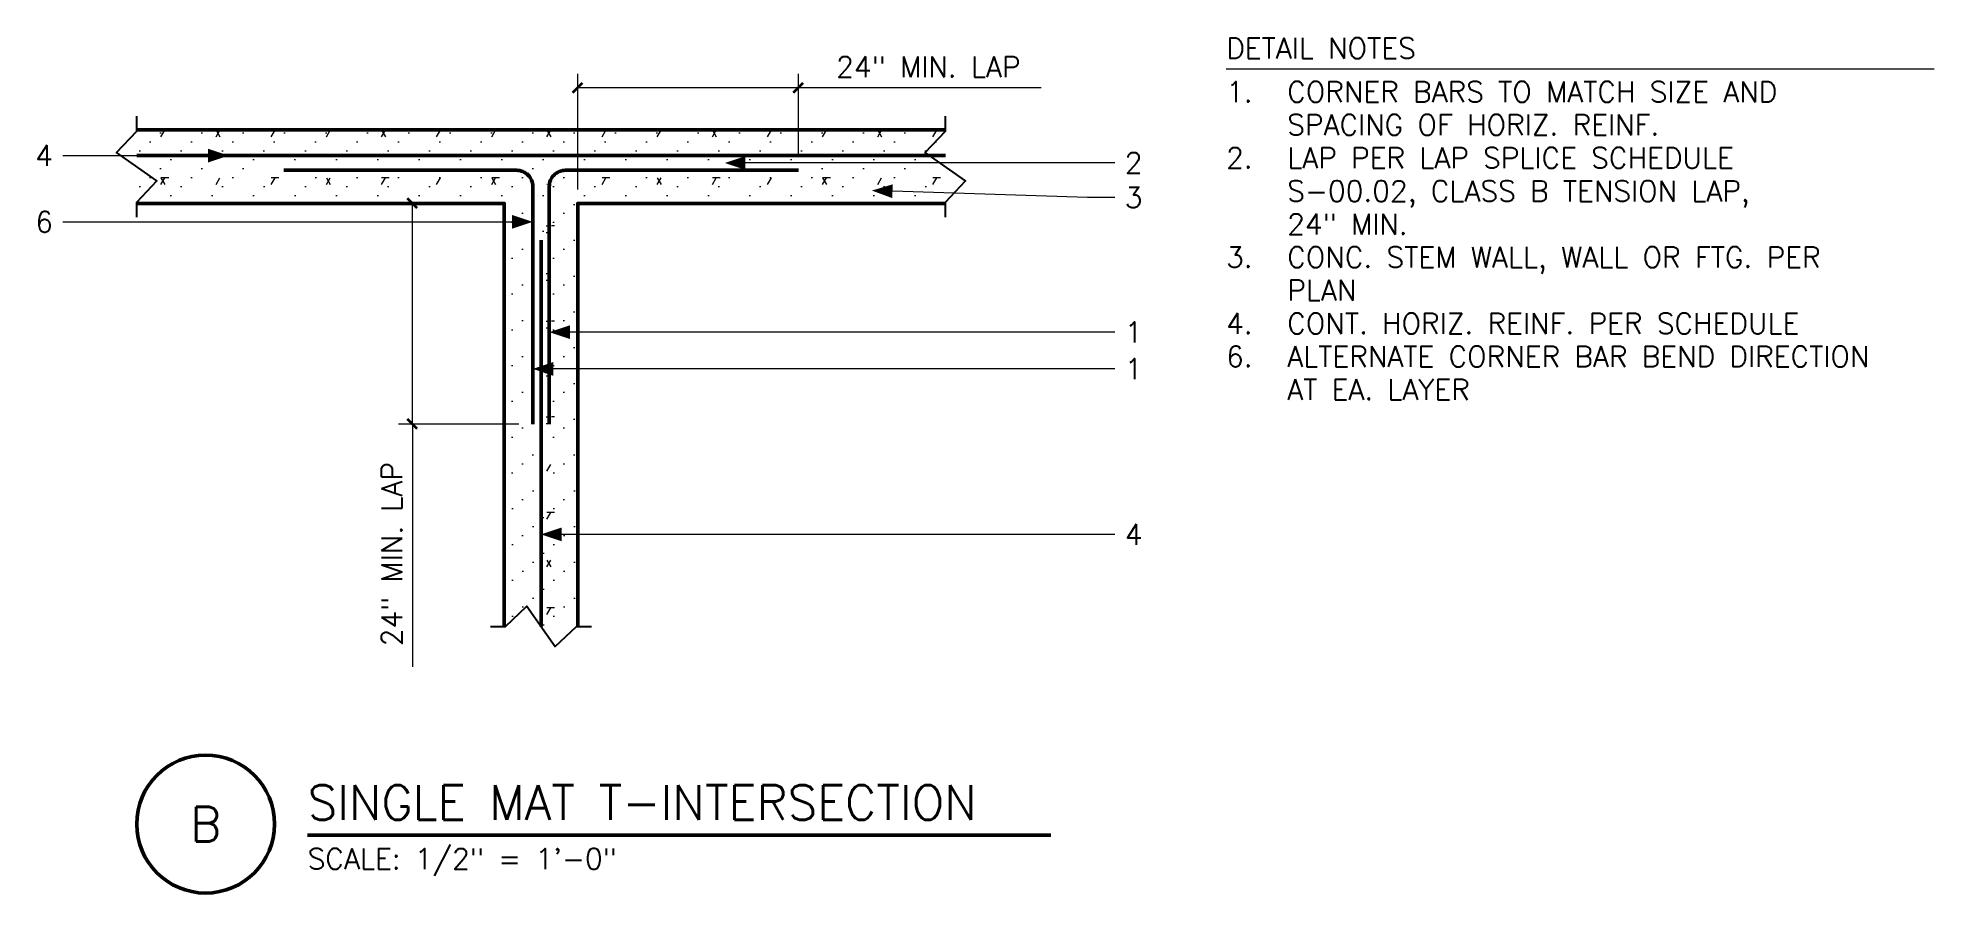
# Model space of a CAD drawing. Header units: inches. Extents: x 145 to 352, y -35 to 58.
import ezdxf
from ezdxf.enums import TextEntityAlignment as Align

# ---------------------------------------------------------------- set-up
doc = ezdxf.new("R2010")
doc.units = ezdxf.units.IN
doc.header["$MEASUREMENT"] = 0
for name, color, linetype, lineweight in [('S-ANNO-DIMS', 7, 'CONTINUOUS', 13), ('S-ANNO-NOTE', 7, 'CONTINUOUS', 18), ('S-ANNO-TTLB', 7, 'CONTINUOUS', 50), ('S-DETL-BRKL', 7, 'CONTINUOUS', 25), ('S-DETL-CUT', 7, 'CONTINUOUS', 50), ('S-DETL-PATT', 7, 'CONTINUOUS', 9), ('S-DETL-REBR', 7, 'CONTINUOUS', 50)]:
    doc.layers.add(name, color=color, linetype=linetype, lineweight=lineweight)
doc.styles.add('KERF', font='romans.shx')
pattern_1 = [(0, (0, 0), (2.2488, 1.9464), [0, -4.5]), (0, (1.128, 0.96), (2.2488, 1.9464), [0, -4.5]), (60, (2.64, 0.48), (6, 5.196), [0.84, -11.16]), (180, (3.48, 1.2), (6, 5.196), [0.84, -11.16]), (300, (2.64, 1.2), (6, 5.196), [0.84, -11.16])]

msp = doc.modelspace()

# ---------------------------------------------------------------- hatches: boundary and pattern name
at = {"layer": 'S-ANNO-NOTE', "lineweight": 50}
for points in [[(166, 45.2), (163.75, 45.95), (163.75, 44.45)], [(220, 44.4), (222.25, 43.65), (222.25, 45.15)], [(236, 41.4), (238.224876, 40.578461), (238.272824, 42.077694)], [(199.1, 38), (196.85, 38.75), (196.85, 37.25)], [(200.9, 26), (203.15, 25.25), (203.15, 26.75)], [(199.1, 22), (201.35, 21.25), (201.35, 22.75)], [(200, 4), (202.25, 3.25), (202.25, 4.75)]]:
    msp.add_hatch(color=256, dxfattribs=at).paths.add_polyline_path(points)
at = {"layer": 'S-DETL-PATT', "lineweight": 9}
h = msp.add_hatch(dxfattribs=at)
h.set_pattern_fill('KERF-CONC', color=256, style=0)
h.set_pattern_definition(pattern_1)
h.paths.add_polyline_path([(244, 45.45), (244, 48), (156, 48), (156, 45.45)])
h = msp.add_hatch(dxfattribs=at)
h.set_pattern_fill('KERF-CONC', color=256, style=0)
h.set_pattern_definition(pattern_1)
h.paths.add_polyline_path([(204, -6), (204, 40), (244, 40), (244, 44.95), (156, 44.95), (156, 40), (196, 40), (196, -6), (199.75, -6), (199.75, 36), (200.25, 36), (200.25, -6)])
h.paths.add_polyline_path([(197.35, 43.35), (172, 43.35), (172, 43.85), (197.35, 43.85), (197.611052, 43.83289), (197.867638, 43.781852), (198.115367, 43.697759), (198.35, 43.582051), (198.567523, 43.436707), (198.764214, 43.264214), (198.936707, 43.067523), (199.082051, 42.85), (199.197759, 42.615367), (199.281852, 42.367638), (199.33289, 42.111052), (199.35, 41.85), (199.35, 16), (198.85, 16), (198.85, 41.85), (198.831533, 42.084652), (198.776585, 42.313525), (198.68651, 42.530986), (198.563525, 42.731678), (198.41066, 42.91066), (198.231678, 43.063525), (198.030986, 43.18651), (197.813525, 43.276585), (197.584652, 43.331533)], flags=0)
h.paths.add_polyline_path([(202.65, 43.85), (228, 43.85), (228, 43.35), (202.65, 43.35), (202.415348, 43.331533), (202.186475, 43.276585), (201.969014, 43.18651), (201.768322, 43.063525), (201.58934, 42.91066), (201.436475, 42.731678), (201.31349, 42.530986), (201.223415, 42.313525), (201.168467, 42.084652), (201.15, 41.85), (201.15, 16), (200.65, 16), (200.65, 41.85), (200.66711, 42.111052), (200.718148, 42.367638), (200.802241, 42.615367), (200.917949, 42.85), (201.063293, 43.067523), (201.235786, 43.264214), (201.432477, 43.436707), (201.65, 43.582051), (201.884633, 43.697759), (202.132362, 43.781852), (202.388948, 43.83289)], flags=0)

# ---------------------------------------------------------------- linework, layer by layer
at = {"layer": 'S-ANNO-DIMS', "lineweight": 13}
for points in [[(204, 41.5), (204, 54.1)], [(228, 45.1), (228, 54.1)], [(204, 52.6), (228, 52.6)], [(228, 52.6), (254.410714, 52.6)], [(194.5, 40), (184.5, 40)], [(186, 16), (186, 40)], [(197.6, 16), (184.5, 16)], [(186, 16), (186, -10.410714)]]:
    msp.add_lwpolyline(points, dxfattribs=at)
at = {"layer": 'S-ANNO-NOTE', "lineweight": 18}
for points in [[(274.553571, 54.625), (351.589286, 54.625)], [(147.96, 45.2), (150.96, 45.2), (163.75, 45.2)], [(262.450714, 44.4), (259.450714, 44.4), (222.25, 44.4)], [(262.450714, 40.65), (259.450714, 40.65), (238.24885, 41.328077)], [(147.96, 38), (150.96, 38), (196.85, 38)], [(262.450714, 26), (259.450714, 26), (203.15, 26)], [(262.450714, 22), (259.450714, 22), (201.35, 22)], [(262.450714, 4), (259.450714, 4), (202.25, 4)]]:
    msp.add_lwpolyline(points, dxfattribs=at)
at = {"layer": 'S-ANNO-TTLB', "lineweight": 50}
msp.add_lwpolyline([(156, -27.510714, 1), (171, -27.510714, 1)], format="xyb", close=True, dxfattribs=at)
msp.add_lwpolyline([(174.6, -28.710714), (255.492857, -28.710714)], dxfattribs=at)
at = {"layer": 'S-DETL-BRKL', "lineweight": 25}
for points in [[(156, 38.5), (156, 40.15), (158.2, 42.46), (153.8, 45.54), (156, 47.85), (156, 49.5)], [(244, 38.5), (244, 40.15), (246.2, 42.46), (241.8, 45.54), (244, 47.85), (244, 49.5)], [(194.5, -6), (196.15, -6), (198.46, -3.8), (201.54, -8.2), (203.85, -6), (205.5, -6)]]:
    msp.add_lwpolyline(points, dxfattribs=at)
at = {"layer": 'S-DETL-CUT', "lineweight": 35}
for points in [[(203.46967, 52.06967), (204.53033, 53.13033)], [(227.46967, 52.06967), (228.53033, 53.13033)], [(186.53033, 39.46967), (185.46967, 40.53033)], [(186.53033, 15.46967), (185.46967, 16.53033)]]:
    msp.add_lwpolyline(points, dxfattribs=at)
at = {"layer": 'S-DETL-CUT', "lineweight": 50}
for points in [[(244, 48), (156, 48)], [(156, 40), (196, 40), (196, -6)], [(204, -6), (204, 40), (244, 40)]]:
    msp.add_lwpolyline(points, dxfattribs=at)
at = {"layer": 'S-DETL-REBR', "lineweight": 50}
for points in [[(156, 45.2), (244, 45.2)], [(200, -6), (200, 36)]]:
    msp.add_lwpolyline(points, dxfattribs=at)
for points in [[(172, 43.6), (197.35, 43.6, -0.414214), (199.1, 41.85), (199.1, 16)], [(228, 43.6), (202.65, 43.6, 0.414214), (200.9, 41.85), (200.9, 16)]]:
    msp.add_lwpolyline(points, format="xyb", dxfattribs=at)

# ---------------------------------------------------------------- texts
at = {"layer": 'S-ANNO-DIMS', "lineweight": 13, "style": 'KERF'}
msp.add_text('24" MIN. LAP', height=2.25, dxfattribs=at).set_placement((242.142857, 53.725), align=Align.CENTER)
msp.add_text('24" MIN. LAP', height=2.25, rotation=90, dxfattribs=at).set_placement((184.875, 1.857143), align=Align.CENTER)
at = {"layer": 'S-ANNO-NOTE', "lineweight": 18, "style": 'KERF'}
for s, p in [('DETAIL NOTES', (274.553571, 55.75)), ('1.', (274.553571, 51.025)), ('CORNER BARS TO MATCH SIZE AND', (281.196429, 51.025)), ('SPACING OF HORIZ. REINF.', (281.196429, 47.425)), ('2.', (274.553571, 43.825)), ('LAP PER LAP SPLICE SCHEDULE', (281.196429, 43.825)), ('S-00.02, CLASS B TENSION LAP,', (281.196429, 40.225)), ('24" MIN.', (281.196429, 36.625)), ('3.', (274.553571, 33.025)), ('CONC. STEM WALL, WALL OR FTG. PER', (281.196429, 33.025)), ('PLAN', (281.196429, 29.425)), ('4.', (274.553571, 25.825)), ('CONT. HORIZ. REINF. PER SCHEDULE', (281.196429, 25.825)), ('6.', (274.553571, 22.225)), ('ALTERNATE CORNER BAR BEND DIRECTION', (281.196429, 22.225)), ('AT EA. LAYER', (281.196429, 18.625))]:
    msp.add_text(s, height=2.25, dxfattribs=at).set_placement(p)
for s, p in [('4', (145.928571, 45.2)), ('2', (264.482143, 44.4)), ('3', (264.482143, 40.65)), ('6', (145.928571, 38)), ('1', (264.482143, 26)), ('1', (264.482143, 22)), ('4', (264.482143, 4))]:
    msp.add_text(s, height=2.25, dxfattribs=at).set_placement(p, align=Align.MIDDLE_CENTER)
at = {"layer": 'S-ANNO-TTLB', "lineweight": 50, "style": 'KERF'}
msp.add_text('SINGLE MAT T-INTERSECTION', height=3.75, dxfattribs=at).set_placement((174.6, -27.030714))
msp.add_text('B', height=3.75, dxfattribs=at).set_placement((163.5, -27.510714), align=Align.MIDDLE_CENTER)
at = {"layer": 'S-ANNO-TTLB', "lineweight": 18, "style": 'KERF'}
msp.add_text('SCALE: 1/2" = 1\'-0"', height=2.25, dxfattribs=at).set_placement((174.6, -32.400714))

doc.saveas('drawing.dxf')
